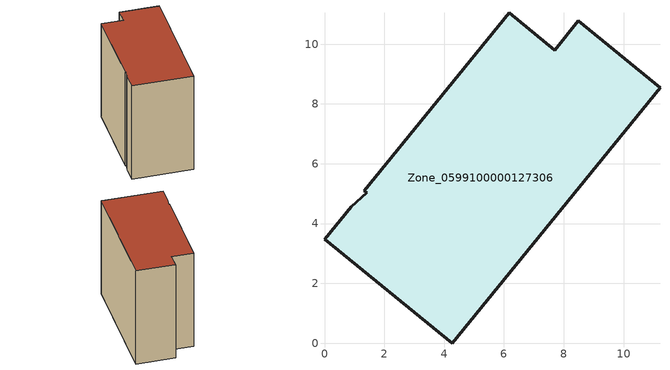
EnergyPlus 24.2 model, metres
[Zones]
Zone_0599100000127306
 floor ground (C_G): 1.33,5.1 6.18,11.05 7.7,9.79 8.48,10.78 11.22,8.54 4.27,0 0,3.47 0.9,4.57 1.42,5.03 z0
 wall outside (C_F): 11.22,8.54 8.48,10.78 7.7,9.79 6.18,11.05 1.33,5.1 1.42,5.03 0.9,4.57 0,3.47 4.27,0 11.22,8.54 z0:9.64
 roof outside (C_R): 6.18,11.05 1.33,5.1 1.42,5.03 0.9,4.57 0,3.47 4.27,0 11.22,8.54 8.48,10.78 7.7,9.79 z9.64
[BUILDING]
Pand.0599100000127306: North Axis=0; Terrain=City; Loads Convergence Tolerance Value=0.04; Temperature Convergence Tolerance Value=0.4; Solar Distribution=FullExterior; Maximum Number of Warmup Days=25; Minimum Number of Warmup Days=1
[Site:Location]
Rotterdam.The.Hague.AP_ZH_NLD Design_Conditions: Latitude=51.96; Longitude=4.45; Time Zone=1; Elevation=-4.5
[SITE:GROUNDTEMPERATURE:BUILDINGSURFACE]
18, 18, 18, 18, 18, 18, 18, 18, 18, 18, 18, 18
[MATERIAL] Thermal Absorptance=0.9; Solar Absorptance=0.7; Visible Absorptance=0.7
Name | Roughness | Thickness | Conductivity | Density | Specific Heat
G.TC.1946 | MediumSmooth | 0.15 | 1 | 540 | 1210
F.TC.1946 | Rough | 0.3 | 0.857143 | 1920 | 840
R.TC.1946 | MediumRough | 0.2 | 0.909091 | 1500 | 1000
[CONSTRUCTION]
C_G: G.TC.1946
C_F: F.TC.1946
C_R: R.TC.1946
[ZONE]
Zone_0599100000127306: Type=1; Multiplier=1; Ceiling Height=Autocalculate; Volume=Autocalculate; Floor Area=autocalculate; Part of Total Floor Area=Yes
[ZONEINFILTRATION:DESIGNFLOWRATE]
Infil_Zone_0599100000127306: Zone or ZoneList or Space or SpaceList=Zone_0599100000127306; Schedule=AlwaysOn; Design Flow Rate Calculation Method=Flow/Area; Flow Rate per Floor Area=0.003; Constant Term Coefficient=1; Temperature Term Coefficient=0; Velocity Term Coefficient=0; Velocity Squared Term Coefficient=0
[HVACTEMPLATE:ZONE:IDEALLOADSAIRSYSTEM]
Zone_0599100000127306: Maximum Heating Supply Air Temperature=50; Minimum Cooling Supply Air Temperature=13; Maximum Heating Supply Air Humidity Ratio=0.0156; Minimum Cooling Supply Air Humidity Ratio=0.0077; Heating Limit=NoLimit; Cooling Limit=NoLimit; Dehumidification Control Type=ConstantSensibleHeatRatio; Cooling Sensible Heat Ratio=0.7; Dehumidification Setpoint=60; Humidification Control Type=None; Humidification Setpoint=30; Outdoor Air Method=None; Outdoor Air Flow Rate per Person=0.00944; Outdoor Air Flow Rate per Zone Floor Area=0; Outdoor Air Flow Rate per Zone=0; Demand Controlled Ventilation Type=None; Outdoor Air Economizer Type=NoEconomizer; Heat Recovery Type=None; Sensible Heat Recovery Effectiveness=0.7; Latent Heat Recovery Effectiveness=0.65
[ZONECONTROL:THERMOSTAT]
ThermostatControl_Zone_0599100000127306: Zone or ZoneList=Zone_0599100000127306; Control Type Schedule=DualSetpointControlType; Control 1=Thermostat_Zone_0599100000127306; Temperature Difference Between Cutout And Setpoint=0
[THERMOSTATSETPOINT:DUALSETPOINT]
Thermostat_Zone_0599100000127306: Heating Setpoint Temperature Schedule=HeatingSetpoint_Zone_0599100000127306; Cooling Setpoint Temperature Schedule=CoolingSetpoint_Zone_0599100000127306
[SCHEDULE:COMPACT]
HeatingSetpoint_Zone_0599100000127306: Through: 12/31, For: AllDays, Until: 24:00, 21
CoolingSetpoint_Zone_0599100000127306: Through: 12/31, For: AllDays, Until: 24:00, 24
DualSetpointControlType: Through: 12/31, For: AllDays, Until: 24:00, 4
AlwaysOn: Through: 12/31, For: AllDays, Until: 24:00, 1
